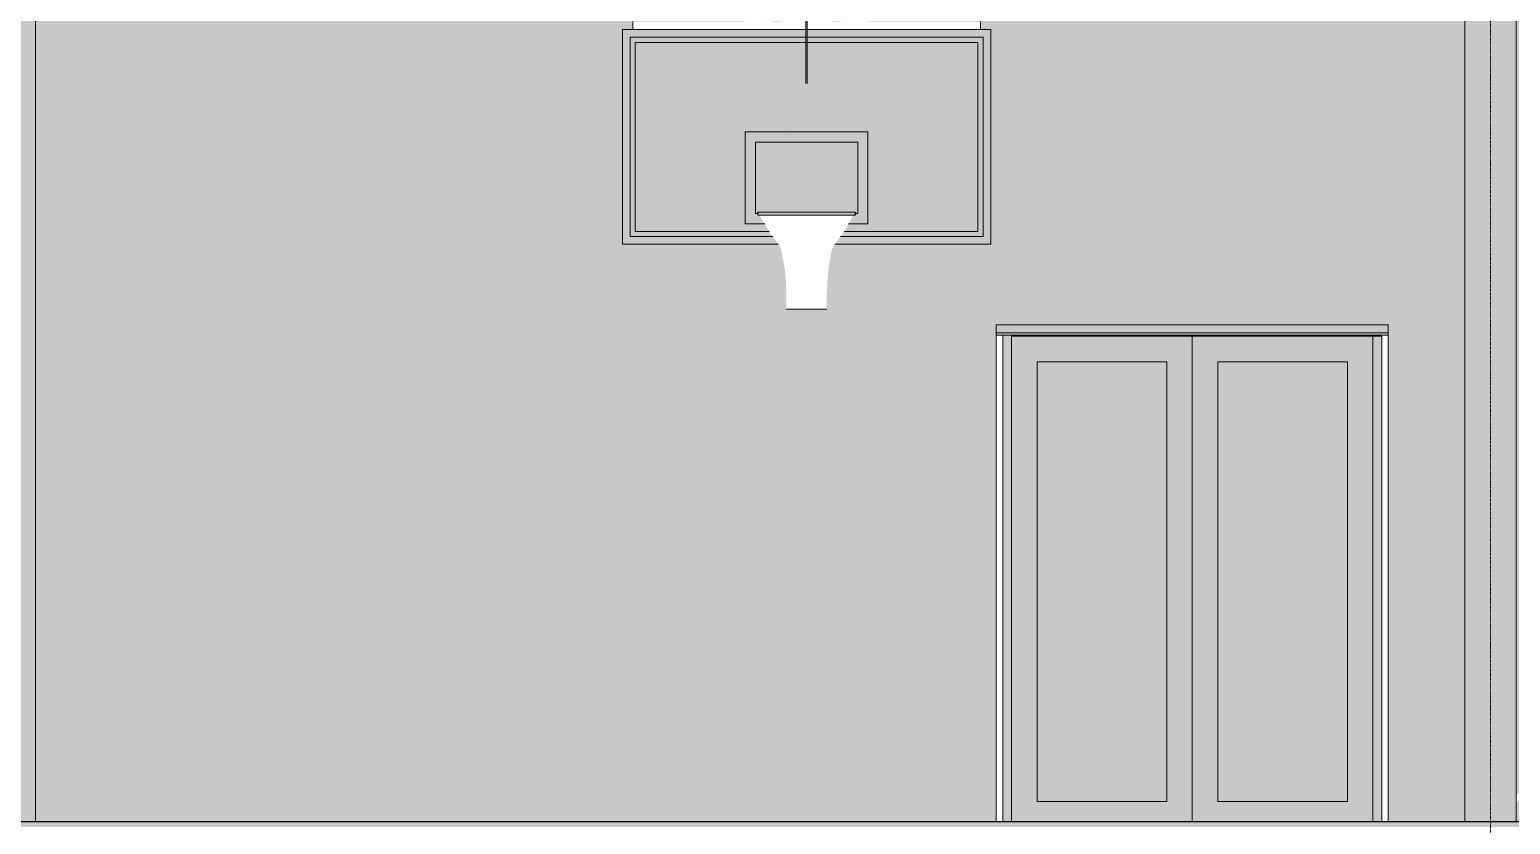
# Model space of a CAD drawing. Header units: inches. Extents: x 21380 to 98133, y -290 to 853.
# Drawn here: x 36431.7 to 36721.2, y 0.5 to 156 of the extents above; entities that cross this region are included whole.
import ezdxf

# ---------------------------------------------------------------- set-up
doc = ezdxf.new("R2010")
doc.units = ezdxf.units.IN
doc.header["$MEASUREMENT"] = 0
doc.linetypes.add('Grid Line 1_2_', pattern=[0.875, 0.5, -0.125, 0.125, -0.125])
for name, color, linetype, lineweight in [('A-DOOR', 31, 'Continuous', 9), ('A-FLOR', 192, 'Continuous', 9), ('A-GLAZ-CWMG', 51, 'Continuous', 9), ('A-WALL-PATT', 111, 'Continuous', 25), ('I-WALL', 2, 'Continuous', 9), ('Q-SPCQ', 91, 'Continuous', 9), ('S-BEAM', 12, 'Continuous', 9), ('S-GRID', 1, 'Continuous', 9)]:
    doc.layers.add(name, color=color, linetype=linetype, lineweight=lineweight)
pattern_1 = [(45, (-87574.236, 98.42), (-19.00703, 19.00703), []), (45, (-87574.236, 127.22), (-19.00703, 19.00703), [])]

# ---------------------------------------------------------------- blocks, each defined once
blk = doc.blocks.new('Basketball_Backstop-Performance_Sports_Systems-3103-Ceiling_Hung - 27_-0_ to 27_-11 7_8_-706978-Building Section - East_West looking South')
at = {"layer": 'Q-SPCQ'}
h = blk.add_hatch(color=256, dxfattribs=at)
h.paths.add_polyline_path([(-24956.61, 145.86), (-24956.68, 208.89), (-24956.74, 208.88), (-24956.67, 145.88), (-24956.64, 145.86)], flags=0)
h.paths.add_polyline_path([(-24956.74, 208.98), (-24956.68, 209.07), (-24956.74, 209.07)], flags=0)
for points in [[(-24956.61, 145.86), (-24956.5, 145.96), (-24956.49, 146.07), (-24956.55, 208.89), (-24956.61, 208.88), (-24956.61, 149.67)], [(-24965.99, 120), (-24947.22, 120), (-24947.02, 120.16), (-24947.28, 120.27), (-24947.72, 120.31), (-24961.75, 120.28), (-24964.57, 120.27), (-24966.19, 120.16)], [(-24957.61, 119.69), (-24955.52, 119.74), (-24953.36, 119.7), (-24951, 119.71), (-24949.87, 119.7), (-24947.02, 119.84), (-24947.28, 120), (-24965.99, 120), (-24966.19, 119.84), (-24965.93, 119.73), (-24964.72, 119.69), (-24957.75, 119.69)], [(-24953.48, 120.31), (-24953.48, 120.31), (-24953.63, 120.31)]]:
    blk.add_hatch(color=256, dxfattribs=at).paths.add_polyline_path(points, flags=0)
h = blk.add_hatch(color=256, dxfattribs=at)
h.paths.add_polyline_path([(-24951.08, 114), (-24920.61, 114), (-24920.61, 156), (-24956.49, 156), (-24956.49, 154.5), (-24922.11, 154.5), (-24922.11, 115.5), (-24950.01, 115.49), (-24950.83, 114.35)], flags=0)
h.paths.add_polyline_path([(-24977.72, 114), (-24962.13, 114), (-24963.21, 115.5), (-24991.11, 115.5), (-24991.11, 154.5), (-24956.74, 154.55), (-24956.74, 156), (-24992.61, 156), (-24992.61, 114)], flags=0)
h = blk.add_hatch(color=256, dxfattribs=at)
h.paths.add_polyline_path([(-24991.11, 115.5), (-24963.21, 115.5), (-24964.02, 116.5), (-24990.11, 116.5), (-24990.11, 153.5), (-24956.74, 153.5), (-24956.74, 154.5), (-24991.11, 154.5), (-24991.11, 125.25)], flags=0)
h.paths.add_polyline_path([(-24922.11, 115.5), (-24922.11, 154.5), (-24956.49, 154.5), (-24956.49, 153.5), (-24923.11, 153.5), (-24923.11, 116.5), (-24949.35, 116.42), (-24949.91, 115.5), (-24925.09, 115.5)], flags=0)
h.paths.add_polyline_path([(-24966.76, 118), (-24964.81, 118.01), (-24965.85, 119.72), (-24965.99, 119.76), (-24966.19, 119.84), (-24966.06, 120), (-24966.61, 120), (-24966.61, 134), (-24946.61, 134), (-24946.61, 120), (-24947.22, 120), (-24947.02, 119.84), (-24947.53, 119.58), (-24948.41, 118), (-24944.61, 118), (-24944.61, 136), (-24968.61, 136), (-24968.61, 118)], flags=0)
h = blk.add_hatch(color=256, dxfattribs=at)
h.paths.add_polyline_path([(-24990.11, 116.5), (-24963.92, 116.5), (-24964.44, 117.36), (-24964.88, 118), (-24968.61, 118), (-24968.61, 136), (-24944.61, 136), (-24944.61, 118), (-24948.46, 117.92), (-24949.19, 116.5), (-24923.11, 116.5), (-24923.11, 153.5), (-24956.49, 153.5), (-24956.55, 145.88), (-24956.67, 145.88), (-24956.74, 146.07), (-24956.74, 153.5), (-24990.11, 153.5), (-24990.11, 125.25)], flags=0)
h.paths.add_polyline_path([(-24947.02, 120), (-24946.61, 120), (-24946.61, 134), (-24966.61, 134), (-24966.61, 120), (-24965.99, 120), (-24966.17, 120.16), (-24965.69, 120.29), (-24964.72, 120.31), (-24952.7, 120.31), (-24947.22, 120.24), (-24947.02, 120.16), (-24947.22, 120), (-24947.02, 120)], flags=0)
for p, q in [((-24956.74, 208.89), (-24956.74, 145.46)), ((-24956.49, 145.46), (-24956.49, 208.89)), ((-24990.61, 156), (-24990.61, 157.56)), ((-24922.61, 157.56), (-24922.61, 156)), ((-24956.69, 156), (-24992.61, 156)), ((-24992.61, 156), (-24992.61, 114)), ((-24991.11, 115.5), (-24991.11, 154.5)), ((-24991.11, 154.5), (-24956.69, 154.5)), ((-24956.69, 154.5), (-24991.11, 154.5)), ((-24991.11, 154.5), (-24991.11, 115.5)), ((-24956.69, 153.5), (-24990.11, 153.5)), ((-24990.11, 153.5), (-24990.11, 116.5)), ((-24990.11, 116.5), (-24990.11, 153.5)), ((-24990.11, 153.5), (-24956.69, 153.5)), ((-24920.61, 156), (-24956.53, 156)), ((-24956.53, 154.5), (-24922.11, 154.5)), ((-24922.11, 154.5), (-24956.53, 154.5)), ((-24923.11, 153.5), (-24956.53, 153.5)), ((-24956.53, 153.5), (-24923.11, 153.5)), ((-24923.11, 116.5), (-24923.11, 153.5)), ((-24923.11, 153.5), (-24923.11, 116.5)), ((-24922.11, 154.5), (-24922.11, 115.5)), ((-24922.11, 115.5), (-24922.11, 154.5)), ((-24920.61, 114), (-24920.61, 156)), ((-24968.61, 118), (-24968.61, 136)), ((-24968.61, 136), (-24944.61, 136)), ((-24944.61, 136), (-24968.61, 136)), ((-24968.61, 136), (-24968.61, 118)), ((-24946.61, 134), (-24966.61, 134)), ((-24966.61, 134), (-24966.61, 120)), ((-24966.61, 120), (-24966.61, 134)), ((-24966.61, 134), (-24946.61, 134)), ((-24960.22, 135.44), (-24960.23, 135.44)), ((-24952.99, 135.94), (-24952.98, 135.94)), ((-24946.61, 120), (-24946.61, 134)), ((-24946.61, 134), (-24946.61, 120)), ((-24944.61, 136), (-24944.61, 118)), ((-24944.61, 118), (-24944.61, 136)), ((-24960.22, 129.25), (-24960.23, 129.25)), ((-24952.99, 128.75), (-24952.98, 128.75)), ((-24966.61, 120), (-24965.99, 120)), ((-24965.99, 120), (-24966.61, 120)), ((-24961.11, 120.31), (-24959.73, 120.31)), ((-24959.86, 120.31), (-24960.11, 120.31)), ((-24960.11, 120.3), (-24960.11, 120.31)), ((-24959.73, 120.31), (-24953.48, 120.31)), ((-24953.48, 120.31), (-24952.11, 120.31)), ((-24953.11, 120.31), (-24953.36, 120.31)), ((-24953.11, 120.31), (-24953.11, 120.3)), ((-24947.22, 120), (-24946.61, 120)), ((-24946.61, 120), (-24947.22, 120)), ((-24990.11, 116.5), (-24963.92, 116.5)), ((-24963.92, 116.5), (-24990.11, 116.5)), ((-24964.8, 118), (-24968.61, 118)), ((-24968.61, 118), (-24964.8, 118)), ((-24949.29, 116.5), (-24923.11, 116.5)), ((-24923.11, 116.5), (-24949.29, 116.5)), ((-24944.61, 118), (-24948.41, 118)), ((-24948.41, 118), (-24944.61, 118)), ((-24992.61, 114), (-24962.13, 114)), ((-24963.21, 115.5), (-24991.11, 115.5)), ((-24991.11, 115.5), (-24963.21, 115.5)), ((-24951.09, 114), (-24920.61, 114)), ((-24922.11, 115.5), (-24950, 115.5)), ((-24950, 115.5), (-24922.11, 115.5)), ((-24960.61, 101.31), (-24952.66, 101.31))]:
    blk.add_line(p, q, dxfattribs=at)
at = {"layer": 'Q-SPCQ', "flags": 128}
for points in [[(-24966.23, 120), (-24966.23, 120.01), (-24966.23, 120.02), (-24966.23, 120.04), (-24966.23, 120.05), (-24966.23, 120.06), (-24966.22, 120.07), (-24966.22, 120.09), (-24966.22, 120.1), (-24966.21, 120.11), (-24966.21, 120.12), (-24966.2, 120.13), (-24966.2, 120.14), (-24966.19, 120.16), (-24966.18, 120.17), (-24966.18, 120.18), (-24966.17, 120.19), (-24966.16, 120.2), (-24966.15, 120.21), (-24966.15, 120.22), (-24966.14, 120.22), (-24966.13, 120.23), (-24966.12, 120.24), (-24966.11, 120.25), (-24966.1, 120.26), (-24966.09, 120.26), (-24966.08, 120.27), (-24966.07, 120.28), (-24966.06, 120.28), (-24966.04, 120.29), (-24966.03, 120.29), (-24966.02, 120.3), (-24966.01, 120.3), (-24966, 120.3), (-24965.98, 120.31), (-24965.97, 120.31), (-24965.96, 120.31), (-24965.95, 120.31), (-24965.93, 120.31), (-24965.92, 120.31), (-24965.92, 120.31)], [(-24965.92, 119.69), (-24965.93, 119.69), (-24965.94, 119.69), (-24965.96, 119.69), (-24965.97, 119.69), (-24965.98, 119.69), (-24965.99, 119.7), (-24966.01, 119.7), (-24966.02, 119.7), (-24966.03, 119.71), (-24966.04, 119.71), (-24966.05, 119.72), (-24966.06, 119.72), (-24966.07, 119.73), (-24966.09, 119.74), (-24966.1, 119.74), (-24966.11, 119.75), (-24966.12, 119.76), (-24966.13, 119.77), (-24966.13, 119.77), (-24966.14, 119.78), (-24966.15, 119.79), (-24966.16, 119.8), (-24966.17, 119.81), (-24966.18, 119.82), (-24966.18, 119.83), (-24966.19, 119.84), (-24966.19, 119.85), (-24966.2, 119.86), (-24966.21, 119.88), (-24966.21, 119.89), (-24966.21, 119.9), (-24966.22, 119.91), (-24966.22, 119.92), (-24966.22, 119.93), (-24966.23, 119.95), (-24966.23, 119.96), (-24966.23, 119.97), (-24966.23, 119.98), (-24966.23, 120), (-24966.23, 120)], [(-24947.29, 120.31), (-24947.3, 120.31), (-24947.32, 120.31), (-24947.36, 120.31), (-24947.41, 120.31), (-24947.48, 120.31), (-24947.56, 120.31), (-24947.66, 120.31), (-24947.77, 120.31), (-24947.89, 120.31), (-24948.03, 120.31), (-24948.18, 120.31), (-24948.35, 120.31), (-24948.52, 120.31), (-24948.72, 120.31), (-24948.92, 120.31), (-24949.14, 120.31), (-24949.37, 120.31), (-24949.61, 120.31), (-24949.86, 120.31), (-24950.12, 120.31), (-24950.39, 120.31), (-24950.67, 120.31), (-24950.96, 120.31), (-24951.27, 120.31), (-24951.57, 120.31), (-24951.89, 120.31), (-24952.22, 120.31), (-24952.55, 120.31), (-24952.89, 120.31), (-24953.23, 120.31), (-24953.58, 120.31), (-24953.94, 120.31), (-24954.3, 120.31), (-24954.66, 120.31), (-24955.02, 120.31), (-24955.39, 120.31), (-24955.76, 120.31), (-24956.13, 120.31), (-24956.51, 120.31), (-24956.88, 120.31), (-24957.25, 120.31), (-24957.62, 120.31), (-24957.99, 120.31), (-24958.36, 120.31), (-24958.72, 120.31), (-24959.08, 120.31), (-24959.44, 120.31), (-24959.79, 120.31), (-24960.14, 120.31), (-24960.48, 120.31), (-24960.82, 120.31), (-24961.15, 120.31), (-24961.47, 120.31), (-24961.78, 120.31), (-24962.09, 120.31), (-24962.38, 120.31), (-24962.67, 120.31), (-24962.95, 120.31), (-24963.22, 120.31), (-24963.47, 120.31), (-24963.72, 120.31), (-24963.95, 120.31), (-24964.18, 120.31), (-24964.39, 120.31), (-24964.59, 120.31), (-24964.77, 120.31), (-24964.94, 120.31), (-24965.1, 120.31), (-24965.25, 120.31), (-24965.38, 120.31), (-24965.5, 120.31), (-24965.6, 120.31), (-24965.69, 120.31), (-24965.77, 120.31), (-24965.83, 120.31), (-24965.87, 120.31), (-24965.9, 120.31), (-24965.92, 120.31), (-24965.92, 120.31)], [(-24965.92, 120.31), (-24965.91, 120.31), (-24965.89, 120.31), (-24965.85, 120.31), (-24965.8, 120.31), (-24965.73, 120.31), (-24965.65, 120.31), (-24965.56, 120.31), (-24965.45, 120.31), (-24965.32, 120.31), (-24965.18, 120.31), (-24965.03, 120.31), (-24964.87, 120.31), (-24964.69, 120.31), (-24964.5, 120.31), (-24964.29, 120.31), (-24964.08, 120.31), (-24963.85, 120.31), (-24963.61, 120.31), (-24963.36, 120.31), (-24963.09, 120.31), (-24962.82, 120.31), (-24962.54, 120.31), (-24962.25, 120.31), (-24961.95, 120.31), (-24961.64, 120.31), (-24961.32, 120.31), (-24961, 120.31), (-24960.66, 120.31), (-24960.33, 120.31), (-24959.98, 120.31), (-24959.63, 120.31), (-24959.28, 120.31), (-24958.92, 120.31), (-24958.56, 120.31), (-24958.19, 120.31), (-24957.82, 120.31), (-24957.45, 120.31), (-24957.08, 120.31), (-24956.71, 120.31), (-24956.33, 120.31), (-24955.96, 120.31), (-24955.59, 120.31), (-24955.22, 120.31), (-24954.86, 120.31), (-24954.49, 120.31), (-24954.13, 120.31), (-24953.77, 120.31), (-24953.42, 120.31), (-24953.07, 120.31), (-24952.73, 120.31), (-24952.4, 120.31), (-24952.07, 120.31), (-24951.75, 120.31), (-24951.43, 120.31), (-24951.13, 120.31), (-24950.83, 120.31), (-24950.54, 120.31), (-24950.26, 120.31), (-24950, 120.31), (-24949.74, 120.31), (-24949.49, 120.31), (-24949.26, 120.31), (-24949.04, 120.31), (-24948.83, 120.31), (-24948.63, 120.31), (-24948.44, 120.31), (-24948.27, 120.31), (-24948.11, 120.31), (-24947.96, 120.31), (-24947.83, 120.31), (-24947.71, 120.31), (-24947.61, 120.31), (-24947.52, 120.31), (-24947.45, 120.31), (-24947.39, 120.31), (-24947.34, 120.31), (-24947.31, 120.31), (-24947.3, 120.31), (-24947.29, 120.31)], [(-24965.92, 119.69), (-24965.91, 119.69), (-24965.89, 119.69), (-24965.85, 119.69), (-24965.8, 119.69), (-24965.73, 119.69), (-24965.65, 119.69), (-24965.56, 119.69), (-24965.45, 119.69), (-24965.32, 119.69), (-24965.18, 119.69), (-24965.03, 119.69), (-24964.87, 119.69), (-24964.69, 119.69), (-24964.5, 119.69), (-24964.29, 119.69), (-24964.08, 119.69), (-24963.85, 119.69), (-24963.61, 119.69), (-24963.36, 119.69), (-24963.09, 119.69), (-24962.82, 119.69), (-24962.54, 119.69), (-24962.25, 119.69), (-24961.95, 119.69), (-24961.64, 119.69), (-24961.32, 119.69), (-24961, 119.69), (-24960.66, 119.69), (-24960.33, 119.69), (-24959.98, 119.69), (-24959.63, 119.69), (-24959.28, 119.69), (-24958.92, 119.69), (-24958.56, 119.69), (-24958.19, 119.69), (-24957.82, 119.69), (-24957.45, 119.69), (-24957.08, 119.69), (-24956.71, 119.69), (-24956.33, 119.69), (-24955.96, 119.69), (-24955.59, 119.69), (-24955.22, 119.69), (-24954.86, 119.69), (-24954.49, 119.69), (-24954.13, 119.69), (-24953.77, 119.69), (-24953.42, 119.69), (-24953.07, 119.69), (-24952.73, 119.69), (-24952.4, 119.69), (-24952.07, 119.69), (-24951.75, 119.69), (-24951.43, 119.69), (-24951.13, 119.69), (-24950.83, 119.69), (-24950.54, 119.69), (-24950.26, 119.69), (-24950, 119.69), (-24949.74, 119.69), (-24949.49, 119.69), (-24949.26, 119.69), (-24949.04, 119.69), (-24948.83, 119.69), (-24948.63, 119.69), (-24948.44, 119.69), (-24948.27, 119.69), (-24948.11, 119.69), (-24947.96, 119.69), (-24947.83, 119.69), (-24947.71, 119.69), (-24947.61, 119.69), (-24947.52, 119.69), (-24947.45, 119.69), (-24947.39, 119.69), (-24947.34, 119.69), (-24947.31, 119.69), (-24947.3, 119.69), (-24947.29, 119.69)], [(-24965.69, 119.69), (-24965.77, 119.69), (-24965.83, 119.69), (-24965.87, 119.69), (-24965.9, 119.69), (-24965.92, 119.69), (-24965.92, 119.69)], [(-24947.29, 119.69), (-24947.3, 119.69), (-24947.32, 119.69), (-24947.36, 119.69), (-24947.41, 119.69), (-24947.48, 119.69), (-24947.56, 119.69)], [(-24947.29, 120.31), (-24947.28, 120.31), (-24947.27, 120.31), (-24947.26, 120.31), (-24947.24, 120.31), (-24947.23, 120.31), (-24947.22, 120.3), (-24947.21, 120.3), (-24947.2, 120.3), (-24947.18, 120.29), (-24947.17, 120.29), (-24947.16, 120.28), (-24947.15, 120.28), (-24947.14, 120.27), (-24947.13, 120.26), (-24947.12, 120.26), (-24947.11, 120.25), (-24947.1, 120.24), (-24947.09, 120.23), (-24947.08, 120.23), (-24947.07, 120.22), (-24947.06, 120.21), (-24947.05, 120.2), (-24947.05, 120.19), (-24947.04, 120.18), (-24947.03, 120.17), (-24947.02, 120.16), (-24947.02, 120.15), (-24947.01, 120.14), (-24947.01, 120.12), (-24947, 120.11), (-24947, 120.1), (-24946.99, 120.09), (-24946.99, 120.08), (-24946.99, 120.07), (-24946.99, 120.05), (-24946.98, 120.04), (-24946.98, 120.03), (-24946.98, 120.02), (-24946.98, 120), (-24946.98, 120)], [(-24946.98, 120), (-24946.98, 119.99), (-24946.98, 119.98), (-24946.98, 119.96), (-24946.99, 119.95), (-24946.99, 119.94), (-24946.99, 119.93), (-24946.99, 119.91), (-24947, 119.9), (-24947, 119.89), (-24947.01, 119.88), (-24947.01, 119.87), (-24947.02, 119.86), (-24947.02, 119.84), (-24947.03, 119.83), (-24947.04, 119.82), (-24947.04, 119.81), (-24947.05, 119.8), (-24947.06, 119.79), (-24947.07, 119.78), (-24947.08, 119.78), (-24947.09, 119.77), (-24947.09, 119.76), (-24947.1, 119.75), (-24947.11, 119.74), (-24947.13, 119.74), (-24947.14, 119.73), (-24947.15, 119.72), (-24947.16, 119.72), (-24947.17, 119.71), (-24947.18, 119.71), (-24947.19, 119.7), (-24947.2, 119.7), (-24947.22, 119.7), (-24947.23, 119.69), (-24947.24, 119.69), (-24947.25, 119.69), (-24947.27, 119.69), (-24947.28, 119.69), (-24947.29, 119.69), (-24947.29, 119.69)]]:
    blk.add_lwpolyline(points, dxfattribs=at)
blk = doc.blocks.new('Girt_C - 10_D-1260059-Building Section - East_West looking South')
at = {"layer": 'S-BEAM'}
h = blk.add_hatch(color=256, dxfattribs=at)
h.paths.add_polyline_path([(-24328.51, 96.68), (-24248.89, 96.68), (-24248.89, 98.25), (-24528.39, 98.25), (-24528.39, 96.68), (-24398.69, 96.68)], flags=0)
h.paths.add_polyline_path([(-25562.77, 96.68), (-25482.27, 96.68), (-25482.27, 98.25), (-25562.77, 98.25)], flags=0)
h.paths.add_polyline_path([(-24538.39, 96.68), (-24538.39, 98.25), (-24623.23, 98.21), (-24621.82, 96.68), (-24539.07, 96.68)], flags=0)
h.paths.add_polyline_path([(-25160.77, 96.68), (-25118.77, 96.68), (-25118.77, 98.25), (-25160.77, 98.25)], flags=0)
h.paths.add_polyline_path([(-24623.17, 96.68), (-24624.62, 98.25), (-24630.02, 98.25), (-24630.02, 96.68), (-24623.3, 96.68)], flags=0)
h.paths.add_polyline_path([(-24919.52, 96.68), (-24842.89, 96.68), (-24842.89, 98.25), (-24919.52, 98.25)], flags=0)
h.paths.add_polyline_path([(-23370.39, 96.68), (-23090.89, 96.68), (-23090.89, 98.25), (-23370.39, 98.25)], flags=0)
h.paths.add_polyline_path([(-23380.39, 96.68), (-23380.39, 98.25), (-23465.23, 98.21), (-23463.82, 96.68), (-23416.1, 96.68)], flags=0)
h.paths.add_polyline_path([(-23080.89, 96.68), (-22799.39, 96.68), (-22799.39, 98.25), (-23080.89, 98.25)], flags=0)
h.paths.add_polyline_path([(-23465.17, 96.68), (-23466.62, 98.25), (-23573.66, 98.25), (-23575.1, 96.68), (-23465.3, 96.68)], flags=0)
h.paths.add_polyline_path([(-24238.89, 96.68), (-23959.39, 96.68), (-23959.39, 98.25), (-24238.89, 98.25)], flags=0)
h.paths.add_polyline_path([(-23576.46, 96.68), (-23575.05, 98.25), (-23659.89, 98.25), (-23659.89, 96.68), (-23576.5, 96.68)], flags=0)
h.paths.add_polyline_path([(-23949.39, 96.68), (-23669.89, 96.68), (-23669.89, 98.25), (-23949.39, 98.25)], flags=0)
h = blk.add_hatch(color=256, dxfattribs=at)
h.paths.add_polyline_path([(-23669.89, 96.2), (-23669.89, 96.68), (-23949.39, 96.68), (-23949.39, 96.2), (-23696.84, 96.2)], flags=0)
h.paths.add_polyline_path([(-25556.76, 96.2), (-25482.27, 96.2), (-25482.27, 96.68), (-25561.77, 96.68), (-25561.77, 96.2)], flags=0)
h.paths.add_polyline_path([(-22799.39, 96.2), (-22799.39, 96.68), (-23080.89, 96.68), (-23080.89, 96.2), (-22800.16, 96.2)], flags=0)
h.paths.add_polyline_path([(-25160.77, 96.2), (-25119.77, 96.2), (-25119.77, 96.68), (-25160.77, 96.68)], flags=0)
h.paths.add_polyline_path([(-24919.52, 96.2), (-24842.89, 96.2), (-24842.89, 96.68), (-24919.52, 96.68)], flags=0)
h.paths.add_polyline_path([(-24630.02, 96.2), (-24622.73, 96.2), (-24623.17, 96.68), (-24630.02, 96.68)], flags=0)
h.paths.add_polyline_path([(-23090.89, 96.2), (-23090.89, 96.68), (-23370.39, 96.68), (-23370.39, 96.2), (-23135.36, 96.2)], flags=0)
h.paths.add_polyline_path([(-23380.39, 96.2), (-23380.39, 96.68), (-23463.82, 96.68), (-23463.38, 96.2), (-23416.1, 96.2)], flags=0)
h.paths.add_polyline_path([(-24621.38, 96.2), (-24538.39, 96.2), (-24538.39, 96.68), (-24621.82, 96.68)], flags=0)
h.paths.add_polyline_path([(-23464.73, 96.2), (-23465.17, 96.68), (-23575.1, 96.68), (-23575.55, 96.2), (-23465.3, 96.2)], flags=0)
h.paths.add_polyline_path([(-24528.39, 96.2), (-24248.89, 96.2), (-24248.89, 96.68), (-24528.39, 96.68)], flags=0)
h.paths.add_polyline_path([(-24238.89, 96.2), (-23959.39, 96.2), (-23959.39, 96.68), (-24238.89, 96.68)], flags=0)
h.paths.add_polyline_path([(-23576.94, 96.2), (-23576.91, 96.2), (-23576.5, 96.68), (-23659.89, 96.68), (-23659.89, 96.2), (-23580.34, 96.2)], flags=0)
for p, q in [((-24919.52, 96.68), (-24842.89, 96.68)), ((-24919.52, 96.2), (-24842.89, 96.2))]:
    blk.add_line(p, q, dxfattribs=at)
blk = doc.blocks.new('columns and girder2 - one-V228-Building Section - East_West looking South')
at = {"layer": 'S-BEAM'}
h = blk.add_hatch(dxfattribs=at)
h.set_pattern_fill('FP_42', color=256, style=0, pattern_type=2)
h.set_pattern_definition(pattern_1)
h.paths.add_polyline_path([(-25117.39, 304.78), (-25107.39, 304.78), (-25107.39, 306.3), (-25117.39, 306.3)], flags=0)
h.paths.add_polyline_path([(-25107.39, 339.12), (-25107.39, 340.62), (-25117.39, 340.62), (-25117.39, 339.12)], flags=0)
h = blk.add_hatch(color=256, dxfattribs=at)
h.paths.add_polyline_path([(-25107.39, 336.72), (-25107.39, 339.12), (-25111.77, 339.12), (-25111.77, 336.72)], flags=0)
h.paths.add_polyline_path([(-25113.02, 336.72), (-25113.02, 339.12), (-25117.39, 339.12), (-25117.39, 336.72)], flags=0)
h = blk.add_hatch(dxfattribs=at)
h.set_pattern_fill('FP_42', color=256, style=0, pattern_type=2)
h.set_pattern_definition(pattern_1)
h.paths.add_polyline_path([(-25113.02, 306.3), (-25111.77, 306.3), (-25111.77, 339.12), (-25113.02, 339.12), (-25113.02, 310.79)], flags=0)
for points in [[(-25118.39, 292.37), (-25106.39, 292.37), (-25106.39, 337.89), (-25107.39, 337.89), (-25107.39, 336.72), (-25111.77, 336.72), (-25111.77, 306.3), (-25107.39, 306.3), (-25107.39, 294.85), (-25117.39, 294.85), (-25117.39, 306.3), (-25113.02, 306.3), (-25113.02, 336.72), (-25117.39, 336.72), (-25117.39, 337.89), (-25118.39, 337.89), (-25118.39, 304.78)], [(-25117.39, 294.85), (-25107.39, 294.85), (-25107.39, 304.78), (-25117.39, 304.78)]]:
    blk.add_hatch(color=256, dxfattribs=at).paths.add_polyline_path(points, flags=0)
h = blk.add_hatch(color=256, dxfattribs=at)
h.paths.add_polyline_path([(-25117.39, 1), (-25107.39, 1), (-25107.39, 248), (-25117.39, 248), (-25117.39, 76.43)], flags=0)
h.paths.add_polyline_path([(-25117.39, 280), (-25107.39, 280), (-25107.39, 292.37), (-25117.39, 292.37)], flags=0)
at = {"layer": 'S-BEAM', "lineweight": 15}
for p, q in [((-25107.39, 340.62), (-25117.39, 340.62)), ((-25117.39, 340.62), (-25117.39, 339.12)), ((-25117.39, 339.12), (-25107.39, 339.12)), ((-25111.77, 339.12), (-25113.02, 339.12)), ((-25113.02, 339.12), (-25113.02, 306.3)), ((-25111.77, 306.3), (-25111.77, 339.12)), ((-25107.39, 339.12), (-25107.39, 340.62)), ((-25107.39, 306.3), (-25117.39, 306.3)), ((-25117.39, 306.3), (-25117.39, 304.78)), ((-25117.39, 304.78), (-25107.39, 304.78)), ((-25113.02, 306.3), (-25111.77, 306.3)), ((-25107.39, 304.78), (-25107.39, 306.3))]:
    blk.add_line(p, q, dxfattribs=at)
at = {"layer": 'S-BEAM'}
for p, q in [((-25117.39, 336.72), (-25117.39, 339.12)), ((-25107.39, 339.12), (-25107.39, 336.72)), ((-25118.39, 292.37), (-25118.39, 337.89)), ((-25106.39, 337.89), (-25106.39, 292.37)), ((-25117.39, 294.85), (-25117.39, 304.78)), ((-25107.39, 304.78), (-25107.39, 294.85)), ((-25117.39, 294.85), (-25107.39, 294.85)), ((-25118.39, 292.37), (-25106.39, 292.37)), ((-25117.39, 280), (-25117.39, 292.37)), ((-25107.39, 292.37), (-25107.39, 280)), ((-25117.39, 1), (-25117.39, 248)), ((-25107.39, 248), (-25107.39, 1))]:
    blk.add_line(p, q, dxfattribs=at)
blk = doc.blocks.new('columns and girder2 - one-V229-Building Section - East_West looking South')
at = {"layer": 'S-BEAM'}
h = blk.add_hatch(color=256, dxfattribs=at)
h.paths.add_polyline_path([(-24817.89, 336.72), (-24817.89, 339.12), (-24822.27, 339.12), (-24822.27, 336.72), (-24819.81, 336.72)], flags=0)
h.paths.add_polyline_path([(-24827.89, 336.72), (-24823.52, 336.72), (-24823.52, 339.12), (-24827.89, 339.12)], flags=0)
h = blk.add_hatch(dxfattribs=at)
h.set_pattern_fill('FP_42', color=256, style=0, pattern_type=2)
h.set_pattern_definition(pattern_1)
h.paths.add_polyline_path([(-24823.52, 306.3), (-24822.27, 306.3), (-24822.27, 339.12), (-24823.52, 339.12), (-24823.52, 310.79)], flags=0)
for points in [[(-24828.89, 292.37), (-24816.89, 292.37), (-24816.89, 337.89), (-24817.89, 337.89), (-24817.89, 336.72), (-24822.27, 336.72), (-24822.27, 306.3), (-24817.89, 306.3), (-24817.89, 294.85), (-24827.89, 294.85), (-24827.89, 306.3), (-24823.52, 306.3), (-24823.52, 336.72), (-24827.89, 336.72), (-24827.89, 337.89), (-24828.89, 337.89), (-24828.89, 304.78)], [(-24819.81, 294.85), (-24817.89, 294.85), (-24817.89, 304.78), (-24827.89, 304.78), (-24827.89, 294.85)]]:
    blk.add_hatch(color=256, dxfattribs=at).paths.add_polyline_path(points, flags=0)
h = blk.add_hatch(color=256, dxfattribs=at)
h.paths.add_polyline_path([(-24817.89, 1), (-24817.89, 248), (-24827.89, 248), (-24827.89, 1), (-24819.81, 1)], flags=0)
h.paths.add_polyline_path([(-24819.81, 280), (-24817.89, 280), (-24817.89, 292.37), (-24827.89, 292.37), (-24827.89, 280)], flags=0)
at = {"layer": 'S-BEAM', "lineweight": 15}
for p, q in [((-24817.89, 340.62), (-24827.89, 340.62)), ((-24827.89, 340.62), (-24827.89, 339.12)), ((-24827.89, 339.12), (-24817.89, 339.12)), ((-24822.27, 339.12), (-24823.52, 339.12)), ((-24823.52, 339.12), (-24823.52, 306.3)), ((-24822.27, 306.3), (-24822.27, 339.12)), ((-24817.89, 339.12), (-24817.89, 340.62)), ((-24817.89, 306.3), (-24827.89, 306.3)), ((-24827.89, 306.3), (-24827.89, 304.78)), ((-24827.89, 304.78), (-24817.89, 304.78)), ((-24823.52, 306.3), (-24822.27, 306.3)), ((-24817.89, 304.78), (-24817.89, 306.3))]:
    blk.add_line(p, q, dxfattribs=at)
at = {"layer": 'S-BEAM'}
for p, q in [((-24827.89, 336.72), (-24827.89, 339.12)), ((-24817.89, 339.12), (-24817.89, 336.72)), ((-24828.89, 292.37), (-24828.89, 337.89)), ((-24816.89, 337.89), (-24816.89, 292.37)), ((-24827.89, 294.85), (-24827.89, 304.78)), ((-24817.89, 304.78), (-24817.89, 294.85)), ((-24827.89, 294.85), (-24817.89, 294.85)), ((-24828.89, 292.37), (-24816.89, 292.37)), ((-24827.89, 280), (-24827.89, 292.37)), ((-24817.89, 292.37), (-24817.89, 280)), ((-24827.89, 1), (-24827.89, 248)), ((-24817.89, 248), (-24817.89, 1))]:
    blk.add_line(p, q, dxfattribs=at)
blk = doc.blocks.new('Door_Single_Storefront - one-1371410-Building Section - East_West looking South')
at = {"layer": 'A-DOOR'}
h = blk.add_hatch(color=256, dxfattribs=at)
h.paths.add_polyline_path([(-24845.89, 1), (-24845.89, 96), (-24881.2, 96), (-24881.2, 1), (-24846.89, 1)], flags=0)
h.paths.add_polyline_path([(-24876.2, 5), (-24876.2, 91), (-24850.89, 91), (-24850.89, 5)], flags=0)
blk.add_hatch(color=256, dxfattribs=at).paths.add_polyline_path([(-24876.2, 5), (-24850.89, 5), (-24850.89, 91), (-24876.2, 91), (-24876.2, 30.31)], flags=0)
for p, q in [((-24845.89, 96), (-24881.2, 96)), ((-24881.2, 96), (-24881.2, 1)), ((-24876.2, 5), (-24876.2, 91)), ((-24876.2, 91), (-24850.89, 91)), ((-24850.89, 91), (-24850.89, 5)), ((-24850.89, 5), (-24876.2, 5))]:
    blk.add_line(p, q, dxfattribs=at)
blk = doc.blocks.new('Rectangular Mullion - Interior 1_75_ x 4_5_-1318268-Building Section - East_West looking South')
at = {"layer": 'A-GLAZ-CWMG'}
blk.add_hatch(color=256, dxfattribs=at).paths.add_polyline_path([(-24918.27, 1), (-24916.52, 1), (-24916.52, 96.2), (-24918.27, 96.2), (-24918.27, 76.43)], flags=0)
for p, q in [((-24918.27, 96.2), (-24918.27, 1)), ((-24916.52, 96.2), (-24916.52, 1))]:
    blk.add_line(p, q, dxfattribs=at)
blk = doc.blocks.new('Rectangular Mullion - Interior 1_75_ x 4_5_-1318283-Building Section - East_West looking South')
at = {"layer": 'A-GLAZ-CWMG'}
blk.add_hatch(color=256, dxfattribs=at).paths.add_polyline_path([(-24844.14, 1), (-24844.14, 96), (-24845.89, 95.96), (-24845.89, 1)], flags=0)
for p, q in [((-24845.89, 96), (-24844.14, 96)), ((-24845.89, 1), (-24845.89, 96)), ((-24844.14, 1), (-24844.14, 96))]:
    blk.add_line(p, q, dxfattribs=at)
blk = doc.blocks.new('Door_Single_Storefront - one-1371411-Building Section - East_West looking South')
at = {"layer": 'A-DOOR'}
h = blk.add_hatch(color=256, dxfattribs=at)
h.paths.add_polyline_path([(-24916.52, 1), (-24881.2, 1), (-24881.2, 96), (-24916.52, 95.96), (-24916.52, 76.43)], flags=0)
h.paths.add_polyline_path([(-24886.2, 5), (-24911.52, 5), (-24911.52, 91), (-24886.2, 91), (-24886.2, 76.43)], flags=0)
blk.add_hatch(color=256, dxfattribs=at).paths.add_polyline_path([(-24911.52, 5), (-24886.2, 5), (-24886.2, 91), (-24911.52, 91), (-24911.52, 30.31)], flags=0)
for p, q in [((-24881.2, 96), (-24916.52, 96)), ((-24881.2, 1), (-24881.2, 96)), ((-24911.52, 5), (-24911.52, 91)), ((-24911.52, 91), (-24886.2, 91)), ((-24886.2, 91), (-24886.2, 5)), ((-24886.2, 5), (-24911.52, 5))]:
    blk.add_line(p, q, dxfattribs=at)

msp = doc.modelspace()

# ---------------------------------------------------------------- hatches: boundary and pattern name
at = {"layer": 'A-FLOR'}
msp.add_hatch(color=256, dxfattribs=at).paths.add_polyline_path([(35448.25, 0), (36936.78, 0), (36936.78, 1), (35268.78, 1), (35268.78, 0), (35439.48, 0)], flags=0)
at = {"layer": 'A-WALL-PATT', "lineweight": 9}
h = msp.add_hatch(dxfattribs=at)
h.set_pattern_fill('FP_35', color=256, style=0, pattern_type=2)
h.set_pattern_definition([(90, (-86459.68, -1108), (-193, -193), [48, -145]), (180, (-86459.68, -1108), (-2e-14, -193), [96.25, -96.75]), (270, (-86555.93, -1060), (-193, -193), [48, -145]), (180, (-86459.68, -1060), (-2e-14, -193), [96.25, -96.75]), (270, (-86556.18, -1060), (-193, -193), [48, -145]), (180, (-86556.18, -1060), (-2e-14, -193), [96.25, -96.75]), (90, (-86652.43, -1108), (-193, -193), [48, -145]), (180, (-86556.18, -1108), (-2e-14, -193), [96.25, -96.75]), (90, (-86507.68, -1059.75), (-193, -193), [48, -145]), (180, (-86459.43, -1059.75), (-2e-14, -193), [48.25, -144.75]), (180, (-86459.43, -1011.75), (-2e-14, -193), [48.25, -144.75]), (90, (-86604.18, -1059.75), (-193, -193), [48, -145]), (180, (-86507.93, -1059.75), (-2e-14, -193), [96.25, -96.75]), (270, (-86507.93, -1011.75), (-193, -193), [48, -145]), (180, (-86507.93, -1011.75), (-2e-14, -193), [96.25, -96.75]), (180, (-86604.43, -1059.75), (-2e-14, -193), [48, -145]), (270, (-86604.43, -1011.75), (-193, -193), [48, -145]), (180, (-86604.43, -1011.75), (-2e-14, -193), [48, -145]), (90, (-86459.68, -1011.5), (-193, -193), [48, -145]), (180, (-86459.68, -1011.5), (-2e-14, -193), [96.25, -96.75]), (270, (-86555.93, -963.5), (-193, -193), [48, -145]), (180, (-86459.68, -963.5), (-2e-14, -193), [96.25, -96.75]), (270, (-86556.18, -963.5), (-193, -193), [48, -145]), (180, (-86556.18, -963.5), (-2e-14, -193), [96.25, -96.75]), (270, (-86652.43, -963.5), (-193, -193), [48, -145]), (180, (-86556.18, -1011.5), (-2e-14, -193), [96.25, -96.75]), (90, (-86507.68, -963.25), (-193, -193), [48, -145]), (180, (-86459.43, -963.25), (-2e-14, -193), [48.25, -144.75]), (180, (-86459.43, -915.25), (-2e-14, -193), [48.25, -144.75]), (90, (-86604.18, -963.25), (-193, -193), [48, -145]), (180, (-86507.93, -963.25), (-2e-14, -193), [96.25, -96.75]), (270, (-86507.93, -915.25), (-193, -193), [48, -145]), (180, (-86507.93, -915.25), (-2e-14, -193), [96.25, -96.75]), (180, (-86604.43, -963.25), (-2e-14, -193), [48, -145]), (270, (-86604.43, -915.25), (-193, -193), [48, -145]), (180, (-86604.43, -915.25), (-2e-14, -193), [48, -145])])
h.paths.add_polyline_path([(36801.82, 1), (36910.15, 1), (36910.15, 98.25), (36915.53, 98.27), (36862.03, 156.31), (36722.28, 4.69), (36722.28, 1), (36795.58, 1)], flags=0)
h.paths.add_polyline_path([(36579.99, 1), (36620.65, 1), (36620.65, 98.25), (36697.28, 98.25), (36697.28, 1), (36712.28, 1), (36712.28, 176), (36594.54, 176), (36590.81, 164.31), (36595.5, 164.31), (36595.56, 160.19), (36595.69, 160.19), (36595.69, 157.56), (36617.56, 157.56), (36617.56, 156), (36619.56, 156), (36619.56, 114), (36589.04, 113.93), (36588.54, 113.11), (36588.39, 112.5), (36587.72, 108.24), (36587.5, 104.39), (36587.49, 101.31), (36579.56, 101.31), (36579.59, 105.72), (36579.34, 109.05), (36578.5, 113.3), (36577.99, 114), (36547.56, 114.02), (36547.56, 156), (36549.56, 156), (36549.56, 157.56), (36571.44, 157.56), (36571.51, 160.19), (36571.62, 160.19), (36571.69, 164.31), (36576.31, 164.31), (36572.58, 176), (36432.78, 176), (36432.78, 1)], flags=0)
h.paths.add_polyline_path([(35948.32, 1), (35977.4, 1), (35977.4, 98.25), (36057.9, 98.25), (36057.9, 1), (36133.28, 1), (36133.28, 176), (35928.97, 176), (35925.25, 164.31), (35929.93, 164.31), (35929.99, 160.19), (35930.12, 160.19), (35930.12, 157.56), (35951.99, 157.56), (35951.99, 156), (35953.99, 156), (35953.99, 114), (35923.47, 113.93), (35922.95, 113.35), (35922.9, 113.28), (35922.07, 107.11), (35921.94, 104.39), (35921.92, 101.31), (35913.99, 101.31), (35914.03, 105.72), (35913.77, 109.05), (35912.92, 113.43), (35912.76, 113.58), (35912.44, 114), (35881.99, 114), (35881.99, 156), (35883.99, 156), (35883.99, 157.56), (35905.87, 157.56), (35905.94, 160.19), (35906.06, 160.19), (35906.12, 164.31), (35910.74, 164.31), (35907.02, 176), (35853.78, 176), (35853.78, 1), (35878.14, 1)], flags=0)
h.paths.add_polyline_path([(35843.78, 1), (35843.78, 176), (35791.15, 176), (35791.15, 146.5), (35800.65, 146.5), (35800.65, 1), (35802.45, 1)], flags=0)
h.paths.add_polyline_path([(36143.28, 1), (36379.4, 1), (36379.4, 98.25), (36421.4, 98.25), (36421.4, 1), (36422.78, 1), (36422.78, 176), (36143.28, 176), (36143.28, 72.16)], flags=0)
h.paths.add_polyline_path([(36722.28, 6.16), (36861.31, 157.1), (36843.87, 176), (36722.28, 176), (36722.28, 6.18)], flags=0)
h.paths.add_polyline_path([(37965.12, 98.25), (37965.15, 98.25), (38019.35, 157.05), (38001.87, 176), (37880.28, 176), (37880.28, 98.25), (37959.82, 98.25)], flags=0)
h.paths.add_polyline_path([(38738.19, 98.25), (38740.78, 98.25), (38740.78, 176), (38728.28, 176), (38728.23, 125.78), (38727.99, 123.42), (38727.31, 120.91), (38726.13, 118.38), (38724.49, 116.05), (38722.49, 114.07), (38719.88, 112.34), (38717.75, 111.34), (38714.85, 110.6), (38711.87, 110.41), (38709.19, 110.71), (38706.81, 111.34), (38704.25, 112.55), (38701.99, 114.12), (38700.02, 116.1), (38698.24, 118.77), (38697.17, 121.19), (38696.52, 123.6), (38696.28, 127.3), (38696.28, 176), (38459.28, 176), (38459.28, 98.25), (38720.65, 98.25)], flags=0)
h.paths.add_polyline_path([(37001.78, 98.25), (37001.78, 176), (36880.17, 176), (36862.74, 157.02), (36916.9, 98.25), (37001.1, 98.25)], flags=0)
h.paths.add_polyline_path([(37966.51, 98.25), (38073.53, 98.27), (38020.03, 156.31), (37966.93, 98.7)], flags=0)
h.paths.add_polyline_path([(38124.07, 98.25), (38159.78, 98.25), (38159.78, 176), (38038.17, 176), (38020.74, 157.02), (38074.9, 98.25), (38088.98, 98.25)], flags=0)
h.paths.add_polyline_path([(37773.14, 98.25), (37870.28, 98.25), (37870.28, 176), (37590.78, 176), (37590.78, 98.25), (37702.96, 98.25)], flags=0)
h.paths.add_polyline_path([(37011.78, 98.25), (37291.28, 98.25), (37291.28, 176), (37011.78, 176), (37011.78, 102.54)], flags=0)
h.paths.add_polyline_path([(37301.28, 98.25), (37580.78, 98.25), (37580.78, 176), (37301.28, 176), (37301.28, 114.74)], flags=0)
h.paths.add_polyline_path([(38264.44, 98.25), (38449.28, 98.25), (38449.28, 176), (38169.78, 176), (38169.78, 98.25), (38194.26, 98.25)], flags=0)
h.paths.add_polyline_path([(38627.4, 116.82), (38627.4, 134.82), (38667.4, 134.82), (38667.4, 116.82), (38650.46, 116.82)], flags=0)
h.paths.add_polyline_path([(35266.2, 146.5), (35266.67, 146.5), (35266.67, 148.14), (35266.13, 148.59), (35266.2, 148.67), (35266.78, 148.14), (35266.78, 146.5), (35268.67, 146.5), (35268.61, 148.06), (35268.13, 148.46), (35268.2, 148.54), (35268.78, 148.06), (35268.78, 176), (35265.54, 176), (35265.54, 146.5), (35266.13, 146.5)], flags=0)
h.paths.add_polyline_path([(35720.22, 146.5), (35759.15, 146.5), (35759.07, 176), (35595.62, 176), (35595.62, 146.5), (35711.44, 146.5)], flags=0)
h.paths.add_polyline_path([(35413.16, 146.5), (35554.28, 146.5), (35554.28, 176), (35276.78, 176), (35276.78, 146.5), (35404.38, 146.5)], flags=0)
h.paths.add_polyline_path([(35567.62, 146.5), (35567.62, 176), (35564.28, 176), (35564.28, 146.5)], flags=0)
h.paths.add_polyline_path([(35925.81, 157.56), (35925.81, 157.62), (35925.54, 157.72), (35925.54, 157.66), (35925.54, 157.56), (35925.76, 157.56)], flags=0)
h.paths.add_polyline_path([(35910.14, 157.56), (35910.49, 157.62), (35910.49, 157.71), (35910.15, 157.58)], flags=0)
h.paths.add_polyline_path([(36591.41, 157.56), (36591.28, 157.68), (36591.11, 157.66), (36591.11, 157.56), (36591.41, 157.56)], flags=0)
h.paths.add_polyline_path([(36575.75, 157.56), (36576.06, 157.62), (36576.06, 157.71), (36575.72, 157.56)], flags=0)
h.paths.add_polyline_path([(36590.19, 157.56), (36590.19, 157.94), (36593.44, 157.94), (36593.44, 160.19), (36589.5, 160.19), (36588.66, 157.56), (36588.76, 157.56)], flags=0)
h.paths.add_polyline_path([(35912.9, 157.56), (35912.06, 160.19), (35908.12, 160.19), (35908.12, 157.94), (35911.37, 157.94), (35911.37, 157.56)], flags=0)
h.paths.add_polyline_path([(36578.46, 157.56), (36577.63, 160.19), (36573.69, 160.19), (36573.69, 157.94), (36576.94, 157.94), (36576.94, 157.56)], flags=0)
h.paths.add_polyline_path([(35924.62, 157.56), (35924.62, 157.94), (35927.87, 157.94), (35927.87, 160.19), (35923.93, 160.19), (35923.09, 157.56)], flags=0)
h.paths.add_polyline_path([(38020.03, 157.79), (38036.72, 176), (38003.24, 176), (38019.84, 158)], flags=0)
h.paths.add_polyline_path([(36862.03, 157.79), (36878.72, 176), (36845.24, 176), (36861.84, 158)], flags=0)
h.paths.add_polyline_path([(36579.58, 164.31), (36580.25, 164.31), (36580.25, 176), (36575.85, 176), (36579.58, 164.31)], flags=0)
h.paths.add_polyline_path([(36587.54, 164.31), (36591.27, 176), (36586.87, 176), (36586.87, 164.31)], flags=0)
h.paths.add_polyline_path([(35914.01, 164.31), (35914.68, 164.31), (35914.68, 176), (35910.29, 176), (35914.01, 164.31)], flags=0)
h.paths.add_polyline_path([(35921.97, 164.31), (35925.7, 176), (35921.31, 176), (35921.31, 164.31)], flags=0)

# ---------------------------------------------------------------- linework, layer by layer
at = {"layer": 'A-FLOR', "lineweight": 25}
msp.add_line((36936.78, 1), (35268.78, 1), dxfattribs=at)
at = {"layer": 'I-WALL'}
for p, q in [((36620.65, 1), (36620.65, 98.25)), ((36620.65, 98.25), (36697.28, 98.25)), ((36697.28, 98.25), (36697.28, 1))]:
    msp.add_line(p, q, dxfattribs=at)
at = {"layer": 'S-GRID', "linetype": 'Grid Line 1_2_'}
msp.add_line((36717.28, -273.16), (36717.28, 671.89), dxfattribs=at)
msp.add_line((36717.28, -273.16), (36717.28, 671.89), dxfattribs=at)

# ---------------------------------------------------------------- block references
at = {"layer": 'A-DOOR'}
for name in ['Door_Single_Storefront - one-1371411-Building Section - East_West looking South', 'Door_Single_Storefront - one-1371410-Building Section - East_West looking South']:
    msp.add_blockref(name, (61540.17, 0), dxfattribs=at)
at = {"layer": 'A-GLAZ-CWMG'}
for name in ['Rectangular Mullion - Interior 1_75_ x 4_5_-1318268-Building Section - East_West looking South', 'Rectangular Mullion - Interior 1_75_ x 4_5_-1318283-Building Section - East_West looking South']:
    msp.add_blockref(name, (61540.17, 0), dxfattribs=at)
at = {"layer": 'Q-SPCQ'}
msp.add_blockref('Basketball_Backstop-Performance_Sports_Systems-3103-Ceiling_Hung - 27_-0_ to 27_-11 7_8_-706978-Building Section - East_West looking South', (61540.17, 0), dxfattribs=at)
at = {"layer": 'S-BEAM'}
for name in ['columns and girder2 - one-V228-Building Section - East_West looking South', 'columns and girder2 - one-V229-Building Section - East_West looking South', 'Girt_C - 10_D-1260059-Building Section - East_West looking South']:
    msp.add_blockref(name, (61540.17, 0), dxfattribs=at)

doc.saveas('drawing.dxf')
